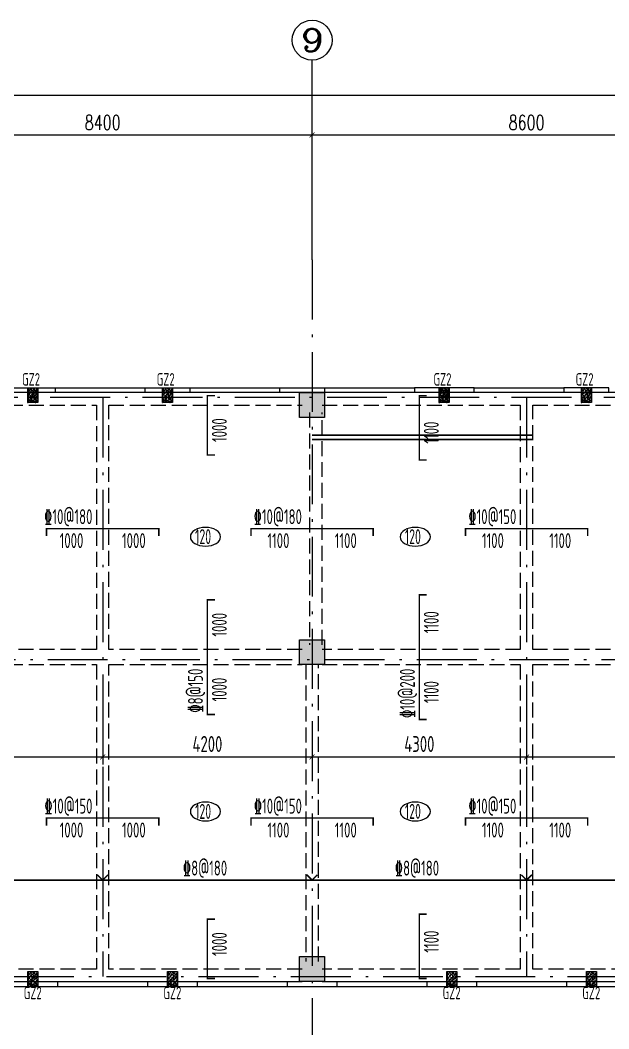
# Model space of a CAD drawing. Extents: x 169490 to 7584583, y -2399407 to 1374371.
# Drawn here: x 657741 to 669546, y 659994 to 680206 of the extents above; entities that cross this region are included whole.
import ezdxf
from ezdxf.enums import TextEntityAlignment as Align

# ---------------------------------------------------------------- set-up
doc = ezdxf.new("R2010")
doc.units = 0
doc.header["$LTSCALE"] = 100
for name, pattern in [('CENTER', [8, 5, -1, 1, -1]), ('D3轴线点划线', [18.5, 12, -3, 0.5, -3]), ('H3普通虚线', [4.2, 3, -1.2])]:
    doc.linetypes.add(name, pattern=pattern)
doc.layers.get('0').update_dxf_attribs({"linetype": 'CONTINUOUS'})
doc.layers.get('DEFPOINTS').update_dxf_attribs({"linetype": 'CONTINUOUS'})
for name, color, linetype in [('AXIS', 3, 'CONTINUOUS'), ('AXIS_TEXT', 4, 'CONTINUOUS'), ('C-AXIS(轴号)', 3, 'CONTINUOUS'), ('C-AXIS-T(字)', 7, 'CONTINUOUS'), ('C-DOTE', 8, 'D3轴线点划线'), ('FSK_FREIN', 2, 'CONTINUOUS'), ('FSK_FTEXT', 4, 'CONTINUOUS'), ('FSK_ZREIN', 1, 'CONTINUOUS'), ('FSK_ZTEXT', 3, 'CONTINUOUS'), ('GJ', 6, 'CONTINUOUS'), ('GZ', 220, 'CENTER'), ('S-BEAM-LINE1', 4, 'CONTINUOUS'), ('S-BEAM-LINE2', 4, 'H3普通虚线'), ('S-COLU-HATCH', 251, 'CONTINUOUS'), ('S-SLAB-DIM', 92, 'CONTINUOUS'), ('板厚度', 2, 'CONTINUOUS'), ('线脚', 30, 'CONTINUOUS')]:
    doc.layers.add(name, color=color, linetype=linetype)
doc.layers.add('S-COLU-LINE1', color=6, linetype='CONTINUOUS', lineweight=18)
doc.layers.add('平面-看线', color=45, linetype='CONTINUOUS', lineweight=15)
doc.styles.add('_TCH_AXIS', font='COMPLEX', dxfattribs={"bigfont": 'GBCBIG'})
doc.styles.add('_TCH_DIM_T3', font='SIMPLEX.shx', dxfattribs={"width": 0.705882, "bigfont": 'GBCBIG.shx'})
doc.styles.add('BW_Rein', font='Tssdeng.shx', dxfattribs={"width": 0.7, "bigfont": 'hztxt.shx'})
doc.styles.add('COMPLEX', font='COMPLEX')
doc.styles.add('TSSD_Bold', font='tssdeng2.shx', dxfattribs={"width": 0.7, "bigfont": 'china.shx'})
doc.styles.add('TSSD_Dimension', font='Tssdeng.shx', dxfattribs={"width": 0.7, "bigfont": 'tssdchn.shx'})
doc.styles.add('TSSD_REIN', font='tssdeng.shx', dxfattribs={"width": 0.7, "bigfont": 'hztxt.shx'})
doc.dimstyles.new('_TCH_ARCH&&100', dxfattribs={"dimtxt": 297.5, "dimasz": 100, "dimexe": 250, "dimexo": 300, "dimgap": 100, "dimtad": 1, "dimdec": 0, "dimzin": 0, "dimdsep": 46, "dimtxsty": '_TCH_DIM_T3', "dimblk": 'ARCHTICK', "dimcen": 0.09, "dimclrt": 7, "dimazin": 2, "dimtfac": 1, "dimtdec": 0, "dimtix": 1, "dimtmove": 2, "dimatfit": 3, "dimfxl": 1, "dimtolj": 1, "dimtzin": 0, "dimarcsym": 0})
doc.dimstyles.new('TSSD_100_100$0', dxfattribs={"dimtxt": 320, "dimasz": 100, "dimexe": 150, "dimexo": 150, "dimgap": 100, "dimtad": 1, "dimdec": 0, "dimzin": 0, "dimdsep": 46, "dimtxsty": 'TSSD_Dimension', "dimblk": 'ARCHTICK', "dimcen": 0, "dimclrt": 7, "dimadec": 1, "dimazin": 0, "dimtfac": 1, "dimtdec": 0, "dimtix": 1, "dimtmove": 2, "dimatfit": 3, "dimldrblk": '_TSDBK', "dimfxl": 1, "dimtolj": 1, "dimtzin": 0, "dimarcsym": 0})

# ---------------------------------------------------------------- blocks, each defined once
blk = doc.blocks.new('_ARCHTICK')
at = {"const_width": 0.15}
blk.add_lwpolyline([(-0.5, -0.5), (0.5, 0.5)], dxfattribs=at)
blk = doc.blocks.new('*D1370')
at = {"layer": 'AXIS', "color": 0, "lineweight": -2, "transparency": 16777216}
for p, q in [((607996, 675706), (607996, 678956)), ((679896, 675706), (679896, 678956)), ((607996, 678706), (679896, 678706))]:
    blk.add_line(p, q, dxfattribs=at)
at = {"layer": 'DEFPOINTS', "color": 0, "transparency": 16777216}
for p in [(679896, 678706), (607996, 675406), (679896, 675406)]:
    blk.add_point(p, dxfattribs=at)
at = {"layer": 'AXIS', "color": 0, "lineweight": -2, "transparency": 16777216, "xscale": 100, "yscale": 100, "zscale": 100, "rotation": 180}
blk.add_blockref('_ARCHTICK', (607996, 678706), dxfattribs=at)
at = {"layer": 'AXIS', "color": 0, "lineweight": -2, "transparency": 16777216, "xscale": 100, "yscale": 100, "zscale": 100}
blk.add_blockref('_ARCHTICK', (679896, 678706), dxfattribs=at)
at = {"layer": 'AXIS', "color": 7, "transparency": 16777216, "insert": (643946, 678955), "char_height": 297.5, "attachment_point": 5, "style": '_TCH_DIM_T3'}
blk.add_mtext('\\A1;71900', dxfattribs=at)
blk = doc.blocks.new('*D1379')
at = {"layer": 'AXIS', "color": 0, "lineweight": -2, "transparency": 16777216}
for p, q in [((655196, 675706), (655196, 678156)), ((663596, 675706), (663596, 678156)), ((655196, 677906), (663596, 677906))]:
    blk.add_line(p, q, dxfattribs=at)
at = {"layer": 'DEFPOINTS', "color": 0, "transparency": 16777216}
for p in [(663596, 677906), (655196, 675406), (663596, 675406)]:
    blk.add_point(p, dxfattribs=at)
at = {"layer": 'AXIS', "color": 0, "lineweight": -2, "transparency": 16777216, "xscale": 100, "yscale": 100, "zscale": 100, "rotation": 180}
blk.add_blockref('_ARCHTICK', (655196, 677906), dxfattribs=at)
at = {"layer": 'AXIS', "color": 0, "lineweight": -2, "transparency": 16777216, "xscale": 100, "yscale": 100, "zscale": 100}
blk.add_blockref('_ARCHTICK', (663596, 677906), dxfattribs=at)
at = {"layer": 'AXIS', "color": 7, "transparency": 16777216, "insert": (659396, 678155), "char_height": 297.5, "attachment_point": 5, "style": '_TCH_DIM_T3'}
blk.add_mtext('\\A1;8400', dxfattribs=at)
blk = doc.blocks.new('*D1380')
at = {"layer": 'AXIS', "color": 0, "lineweight": -2, "transparency": 16777216}
for p, q in [((663596, 675706), (663596, 678156)), ((672196, 675706), (672196, 678156)), ((663596, 677906), (672196, 677906))]:
    blk.add_line(p, q, dxfattribs=at)
at = {"layer": 'DEFPOINTS', "color": 0, "transparency": 16777216}
for p in [(672196, 677906), (663596, 675406), (672196, 675406)]:
    blk.add_point(p, dxfattribs=at)
at = {"layer": 'AXIS', "color": 0, "lineweight": -2, "transparency": 16777216, "xscale": 100, "yscale": 100, "zscale": 100, "rotation": 180}
blk.add_blockref('_ARCHTICK', (663596, 677906), dxfattribs=at)
at = {"layer": 'AXIS', "color": 0, "lineweight": -2, "transparency": 16777216, "xscale": 100, "yscale": 100, "zscale": 100}
blk.add_blockref('_ARCHTICK', (672196, 677906), dxfattribs=at)
at = {"layer": 'AXIS', "color": 7, "transparency": 16777216, "insert": (667896, 678155), "char_height": 297.5, "attachment_point": 5, "style": '_TCH_DIM_T3'}
blk.add_mtext('\\A1;8600', dxfattribs=at)
blk = doc.blocks.new('_AXISO')
blk.add_circle((0, 0), 0.5)
at = {"layer": 'AXIS_TEXT', "style": 'COMPLEX', "width": 1.041667}
blk.add_attdef('A', text='', height=0.56, dxfattribs=at).set_placement((-0.25, -0.28), (0.25, -0.28), align=Align.FIT)
blk = doc.blocks.new('*D1406')
at = {"layer": 'DEFPOINTS', "color": 0, "ltscale": 10, "transparency": 16777216}
for p in [(667896, 666219), (672196, 666219), (672196, 665441)]:
    blk.add_point(p, dxfattribs=at)
at = {"layer": 'S-SLAB-DIM', "color": 0, "lineweight": -2, "ltscale": 10, "transparency": 16777216}
for p, q in [((667896, 666069), (667896, 665291)), ((672196, 666069), (672196, 665291)), ((667896, 665441), (672196, 665441))]:
    blk.add_line(p, q, dxfattribs=at)
at = {"layer": 'S-SLAB-DIM', "color": 0, "lineweight": -2, "ltscale": 10, "transparency": 16777216, "xscale": 100, "yscale": 100, "zscale": 100, "rotation": 180}
blk.add_blockref('_ARCHTICK', (667896, 665441), dxfattribs=at)
at = {"layer": 'S-SLAB-DIM', "color": 0, "lineweight": -2, "ltscale": 10, "transparency": 16777216, "xscale": 100, "yscale": 100, "zscale": 100}
blk.add_blockref('_ARCHTICK', (672196, 665441), dxfattribs=at)
at = {"layer": 'S-SLAB-DIM', "color": 7, "ltscale": 10, "transparency": 16777216, "insert": (670046, 665701), "char_height": 320, "attachment_point": 5, "style": 'TSSD_Dimension'}
blk.add_mtext('\\A1;4300', dxfattribs=at)
blk = doc.blocks.new('_TSDBK')
blk.add_line((-1, 0), (0, 0))
at = {"const_width": 0.5}
blk.add_lwpolyline([(-0.7, -0.7), (0.7, 0.7)], dxfattribs=at)
blk = doc.blocks.new('*D1407')
at = {"layer": 'DEFPOINTS', "color": 0, "ltscale": 10, "transparency": 16777216}
for p in [(663596, 666219), (667896, 666219), (667896, 665441)]:
    blk.add_point(p, dxfattribs=at)
at = {"layer": 'S-SLAB-DIM', "color": 0, "lineweight": -2, "ltscale": 10, "transparency": 16777216}
for p, q in [((663596, 666069), (663596, 665291)), ((667896, 666069), (667896, 665291)), ((663596, 665441), (667896, 665441))]:
    blk.add_line(p, q, dxfattribs=at)
at = {"layer": 'S-SLAB-DIM', "color": 0, "lineweight": -2, "ltscale": 10, "transparency": 16777216, "xscale": 100, "yscale": 100, "zscale": 100, "rotation": 180}
blk.add_blockref('_ARCHTICK', (663596, 665441), dxfattribs=at)
at = {"layer": 'S-SLAB-DIM', "color": 0, "lineweight": -2, "ltscale": 10, "transparency": 16777216, "xscale": 100, "yscale": 100, "zscale": 100}
blk.add_blockref('_ARCHTICK', (667896, 665441), dxfattribs=at)
at = {"layer": 'S-SLAB-DIM', "color": 7, "ltscale": 10, "transparency": 16777216, "insert": (665746, 665701), "char_height": 320, "attachment_point": 5, "style": 'TSSD_Dimension'}
blk.add_mtext('\\A1;4300', dxfattribs=at)
blk = doc.blocks.new('*D1408')
at = {"layer": 'DEFPOINTS', "color": 0, "ltscale": 10, "transparency": 16777216}
for p in [(659396, 666219), (663596, 666219), (663596, 665441)]:
    blk.add_point(p, dxfattribs=at)
at = {"layer": 'S-SLAB-DIM', "color": 0, "lineweight": -2, "ltscale": 10, "transparency": 16777216}
for p, q in [((659396, 666069), (659396, 665291)), ((663596, 666069), (663596, 665291)), ((659396, 665441), (663596, 665441))]:
    blk.add_line(p, q, dxfattribs=at)
at = {"layer": 'S-SLAB-DIM', "color": 0, "lineweight": -2, "ltscale": 10, "transparency": 16777216, "xscale": 100, "yscale": 100, "zscale": 100, "rotation": 180}
blk.add_blockref('_ARCHTICK', (659396, 665441), dxfattribs=at)
at = {"layer": 'S-SLAB-DIM', "color": 0, "lineweight": -2, "ltscale": 10, "transparency": 16777216, "xscale": 100, "yscale": 100, "zscale": 100}
blk.add_blockref('_ARCHTICK', (663596, 665441), dxfattribs=at)
at = {"layer": 'S-SLAB-DIM', "color": 7, "ltscale": 10, "transparency": 16777216, "insert": (661496, 665701), "char_height": 320, "attachment_point": 5, "style": 'TSSD_Dimension'}
blk.add_mtext('\\A1;4200', dxfattribs=at)
blk = doc.blocks.new('*D1409')
at = {"layer": 'DEFPOINTS', "color": 0, "ltscale": 10, "transparency": 16777216}
for p in [(655196, 666219), (659396, 666219), (659396, 665441)]:
    blk.add_point(p, dxfattribs=at)
at = {"layer": 'S-SLAB-DIM', "color": 0, "lineweight": -2, "ltscale": 10, "transparency": 16777216}
for p, q in [((655196, 666069), (655196, 665291)), ((659396, 666069), (659396, 665291)), ((655196, 665441), (659396, 665441))]:
    blk.add_line(p, q, dxfattribs=at)
at = {"layer": 'S-SLAB-DIM', "color": 0, "lineweight": -2, "ltscale": 10, "transparency": 16777216, "xscale": 100, "yscale": 100, "zscale": 100, "rotation": 180}
blk.add_blockref('_ARCHTICK', (655196, 665441), dxfattribs=at)
at = {"layer": 'S-SLAB-DIM', "color": 0, "lineweight": -2, "ltscale": 10, "transparency": 16777216, "xscale": 100, "yscale": 100, "zscale": 100}
blk.add_blockref('_ARCHTICK', (659396, 665441), dxfattribs=at)
at = {"layer": 'S-SLAB-DIM', "color": 7, "ltscale": 10, "transparency": 16777216, "insert": (657296, 665701), "char_height": 320, "attachment_point": 5, "style": 'TSSD_Dimension'}
blk.add_mtext('\\A1;4200', dxfattribs=at)

msp = doc.modelspace()

# ---------------------------------------------------------------- hatches: boundary and pattern name
at = {"layer": 'GZ', "linetype": 'ByBlock'}
h = msp.add_hatch(dxfattribs=at)
h.set_pattern_fill('ARMORED', color=2, scale=10, style=0)
h.set_pattern_definition([(50, (-986725.9, 1150447.05), (71.7260183, -6.2752135), [7.5, -82.5]), (355, (-986725.9, 1150447.05), (-13.8751334, 75.2192134), [6, -66]), (100.4514, (-986719.92, 1150446.53), (57.8509382, 68.9439542), [6.374019, -70.1142112]), (46.1842, (-986725.9, 1150467.05), (106.724105, -16.5519014), [11.25, -123.75]), (96.6356, (-986717, 1150465.67), (93.4662706, 97.411787), [9.561029, -105.1713]), (351.1842, (-986725.9, 1150467.05), (93.4661945, 97.41186), [9, -99]), (21, (-986715.9, 1150462.05), (59.6907052, -40.261889), [7.5, -82.5]), (326, (-986715.9, 1150462.05), (24.3315332, 72.5150045), [6, -66]), (71.4514, (-986710.924, 1150458.696), (84.0222629, 32.2530497), [6.374019, -70.1142112]), (37.5, (-986725.898, 1150447.052), (1.21598553, 33.2893854), [0, -65.2, 0, -67, 0, -66.25]), (7.5, (-986725.898, 1150447.05), (26.30695374, 39.4411712), [0, -38.2, 0, -63.7, 0, -25.25]), (327.5, (-986748.198, 1150447.052), (53.3822436, -2.25548717), [0, -25, 0, -78, 0, -103.5]), (317.5, (-986758.2, 1150447.05), (58.3186169, 10.0104982), [0, -32.5, 0, -51.8, 0, -73.5]), (45, (-986725.9, 1150447.05), (-35.355339, 35.355339), [])])
h.paths.add_polyline_path([(657895.7, 672841.7), (657895.7, 672541.7), (658095.7, 672541.7), (658095.7, 672841.7)])
h = msp.add_hatch(dxfattribs=at)
h.set_pattern_fill('ARMORED', color=2, scale=10, style=0)
h.set_pattern_definition([(50, (-984025.9, 1150447.05), (71.7260183, -6.2752135), [7.5, -82.5]), (355, (-984025.9, 1150447.05), (-13.8751334, 75.2192134), [6, -66]), (100.4514, (-984019.92, 1150446.53), (57.8509382, 68.9439542), [6.374019, -70.1142112]), (46.1842, (-984025.9, 1150467.05), (106.724105, -16.5519014), [11.25, -123.75]), (96.6356, (-984017, 1150465.67), (93.4662706, 97.411787), [9.561029, -105.1713]), (351.1842, (-984025.9, 1150467.05), (93.4661945, 97.41186), [9, -99]), (21, (-984015.9, 1150462.05), (59.6907052, -40.261889), [7.5, -82.5]), (326, (-984015.9, 1150462.05), (24.3315332, 72.5150045), [6, -66]), (71.4514, (-984010.924, 1150458.696), (84.0222629, 32.2530497), [6.374019, -70.1142112]), (37.5, (-984025.898, 1150447.052), (1.21598553, 33.2893854), [0, -65.2, 0, -67, 0, -66.25]), (7.5, (-984025.898, 1150447.05), (26.30695374, 39.4411712), [0, -38.2, 0, -63.7, 0, -25.25]), (327.5, (-984048.198, 1150447.052), (53.3822436, -2.25548717), [0, -25, 0, -78, 0, -103.5]), (317.5, (-984058.2, 1150447.05), (58.3186169, 10.0104982), [0, -32.5, 0, -51.8, 0, -73.5]), (45, (-984025.9, 1150447.05), (-35.355339, 35.355339), [])])
h.paths.add_polyline_path([(660595.7, 672841.7), (660595.7, 672541.7), (660795.7, 672541.7), (660795.7, 672841.7)])
h = msp.add_hatch(dxfattribs=at)
h.set_pattern_fill('ARMORED', color=2, scale=10, style=0)
h.set_pattern_definition([(50, (-978475.89, 1150447.05), (71.7260183, -6.2752135), [7.5, -82.5]), (355, (-978475.89, 1150447.05), (-13.8751334, 75.2192134), [6, -66]), (100.4514, (-978469.91, 1150446.53), (57.8509382, 68.9439542), [6.374019, -70.1142112]), (46.1842, (-978475.89, 1150467.05), (106.724105, -16.5519014), [11.25, -123.75]), (96.6356, (-978466.99, 1150465.67), (93.4662706, 97.411787), [9.561029, -105.1713]), (351.1842, (-978475.89, 1150467.05), (93.4661945, 97.41186), [9, -99]), (21, (-978465.89, 1150462.05), (59.6907052, -40.261889), [7.5, -82.5]), (326, (-978465.89, 1150462.05), (24.3315332, 72.5150045), [6, -66]), (71.4514, (-978460.914, 1150458.696), (84.0222629, 32.2530497), [6.374019, -70.1142112]), (37.5, (-978475.888, 1150447.052), (1.21598553, 33.2893854), [0, -65.2, 0, -67, 0, -66.25]), (7.5, (-978475.888, 1150447.05), (26.30695374, 39.4411712), [0, -38.2, 0, -63.7, 0, -25.25]), (327.5, (-978498.188, 1150447.052), (53.3822436, -2.25548717), [0, -25, 0, -78, 0, -103.5]), (317.5, (-978508.19, 1150447.05), (58.3186169, 10.0104982), [0, -32.5, 0, -51.8, 0, -73.5]), (45, (-978475.89, 1150447.05), (-35.355339, 35.355339), [])])
h.paths.add_polyline_path([(666145.7, 672841.7), (666145.7, 672541.7), (666345.7, 672541.7), (666345.7, 672841.7)])
h = msp.add_hatch(dxfattribs=at)
h.set_pattern_fill('ARMORED', color=2, scale=10, style=0)
h.set_pattern_definition([(50, (-975625.9, 1150447.05), (71.7260183, -6.2752135), [7.5, -82.5]), (355, (-975625.9, 1150447.05), (-13.8751334, 75.2192134), [6, -66]), (100.4514, (-975619.92, 1150446.53), (57.8509382, 68.9439542), [6.374019, -70.1142112]), (46.1842, (-975625.9, 1150467.05), (106.724105, -16.5519014), [11.25, -123.75]), (96.6356, (-975617, 1150465.67), (93.4662706, 97.411787), [9.561029, -105.1713]), (351.1842, (-975625.9, 1150467.05), (93.4661945, 97.41186), [9, -99]), (21, (-975615.9, 1150462.05), (59.6907052, -40.261889), [7.5, -82.5]), (326, (-975615.9, 1150462.05), (24.3315332, 72.5150045), [6, -66]), (71.4514, (-975610.924, 1150458.696), (84.0222629, 32.2530497), [6.374019, -70.1142112]), (37.5, (-975625.898, 1150447.052), (1.21598553, 33.2893854), [0, -65.2, 0, -67, 0, -66.25]), (7.5, (-975625.898, 1150447.05), (26.30695374, 39.4411712), [0, -38.2, 0, -63.7, 0, -25.25]), (327.5, (-975648.198, 1150447.052), (53.3822436, -2.25548717), [0, -25, 0, -78, 0, -103.5]), (317.5, (-975658.2, 1150447.05), (58.3186169, 10.0104982), [0, -32.5, 0, -51.8, 0, -73.5]), (45, (-975625.9, 1150447.05), (-35.355339, 35.355339), [])])
h.paths.add_polyline_path([(668995.7, 672841.7), (668995.7, 672541.7), (669195.7, 672541.7), (669195.7, 672841.7)])
h = msp.add_hatch(dxfattribs=at)
h.set_pattern_fill('ARMORED', color=2, scale=10, style=0)
h.set_pattern_definition([(50, (-986725.9, 1138747.05), (71.7260183, -6.2752135), [7.5, -82.5]), (355, (-986725.9, 1138747.05), (-13.8751334, 75.2192134), [6, -66]), (100.4514, (-986719.92, 1138746.53), (57.8509382, 68.9439542), [6.374019, -70.1142112]), (46.1842, (-986725.9, 1138767.05), (106.724105, -16.5519014), [11.25, -123.75]), (96.6356, (-986717, 1138765.67), (93.4662706, 97.411787), [9.561029, -105.1713]), (351.1842, (-986725.9, 1138767.05), (93.4661945, 97.41186), [9, -99]), (21, (-986715.9, 1138762.05), (59.6907052, -40.261889), [7.5, -82.5]), (326, (-986715.9, 1138762.05), (24.3315332, 72.5150045), [6, -66]), (71.4514, (-986710.924, 1138758.696), (84.0222629, 32.2530497), [6.374019, -70.1142112]), (37.5, (-986725.898, 1138747.052), (1.21598553, 33.2893854), [0, -65.2, 0, -67, 0, -66.25]), (7.5, (-986725.898, 1138747.05), (26.30695374, 39.4411712), [0, -38.2, 0, -63.7, 0, -25.25]), (327.5, (-986748.198, 1138747.052), (53.3822436, -2.25548717), [0, -25, 0, -78, 0, -103.5]), (317.5, (-986758.2, 1138747.05), (58.3186169, 10.0104982), [0, -32.5, 0, -51.8, 0, -73.5]), (45, (-986725.9, 1138747.05), (-35.355339, 35.355339), [])])
h.paths.add_polyline_path([(657895.7, 661141.7), (657895.7, 660841.7), (658095.7, 660841.7), (658095.7, 661141.7)])
h = msp.add_hatch(dxfattribs=at)
h.set_pattern_fill('ARMORED', color=2, scale=10, style=0)
h.set_pattern_definition([(50, (-983925.9, 1138747.05), (71.7260183, -6.2752135), [7.5, -82.5]), (355, (-983925.9, 1138747.05), (-13.8751334, 75.2192134), [6, -66]), (100.4514, (-983919.92, 1138746.53), (57.8509382, 68.9439542), [6.374019, -70.1142112]), (46.1842, (-983925.9, 1138767.05), (106.724105, -16.5519014), [11.25, -123.75]), (96.6356, (-983917, 1138765.67), (93.4662706, 97.411787), [9.561029, -105.1713]), (351.1842, (-983925.9, 1138767.05), (93.4661945, 97.41186), [9, -99]), (21, (-983915.9, 1138762.05), (59.6907052, -40.261889), [7.5, -82.5]), (326, (-983915.9, 1138762.05), (24.3315332, 72.5150045), [6, -66]), (71.4514, (-983910.924, 1138758.696), (84.0222629, 32.2530497), [6.374019, -70.1142112]), (37.5, (-983925.898, 1138747.052), (1.21598553, 33.2893854), [0, -65.2, 0, -67, 0, -66.25]), (7.5, (-983925.898, 1138747.05), (26.30695374, 39.4411712), [0, -38.2, 0, -63.7, 0, -25.25]), (327.5, (-983948.198, 1138747.052), (53.3822436, -2.25548717), [0, -25, 0, -78, 0, -103.5]), (317.5, (-983958.2, 1138747.05), (58.3186169, 10.0104982), [0, -32.5, 0, -51.8, 0, -73.5]), (45, (-983925.9, 1138747.05), (-35.355339, 35.355339), [])])
h.paths.add_polyline_path([(660695.7, 661141.7), (660695.7, 660841.7), (660895.7, 660841.7), (660895.7, 661141.7)])
h = msp.add_hatch(dxfattribs=at)
h.set_pattern_fill('ARMORED', color=2, scale=10, style=0)
h.set_pattern_definition([(50, (-978325.9, 1138747.05), (71.7260183, -6.2752135), [7.5, -82.5]), (355, (-978325.9, 1138747.05), (-13.8751334, 75.2192134), [6, -66]), (100.4514, (-978319.92, 1138746.53), (57.8509382, 68.9439542), [6.374019, -70.1142112]), (46.1842, (-978325.9, 1138767.05), (106.724105, -16.5519014), [11.25, -123.75]), (96.6356, (-978317, 1138765.67), (93.4662706, 97.411787), [9.561029, -105.1713]), (351.1842, (-978325.9, 1138767.05), (93.4661945, 97.41186), [9, -99]), (21, (-978315.9, 1138762.05), (59.6907052, -40.261889), [7.5, -82.5]), (326, (-978315.9, 1138762.05), (24.3315332, 72.5150045), [6, -66]), (71.4514, (-978310.924, 1138758.696), (84.0222629, 32.2530497), [6.374019, -70.1142112]), (37.5, (-978325.898, 1138747.052), (1.21598553, 33.2893854), [0, -65.2, 0, -67, 0, -66.25]), (7.5, (-978325.898, 1138747.05), (26.30695374, 39.4411712), [0, -38.2, 0, -63.7, 0, -25.25]), (327.5, (-978348.198, 1138747.052), (53.3822436, -2.25548717), [0, -25, 0, -78, 0, -103.5]), (317.5, (-978358.2, 1138747.05), (58.3186169, 10.0104982), [0, -32.5, 0, -51.8, 0, -73.5]), (45, (-978325.9, 1138747.05), (-35.355339, 35.355339), [])])
h.paths.add_polyline_path([(666295.7, 661141.7), (666295.7, 660841.7), (666495.7, 660841.7), (666495.7, 661141.7)])
h = msp.add_hatch(dxfattribs=at)
h.set_pattern_fill('ARMORED', color=2, scale=10, style=0)
h.set_pattern_definition([(50, (-975525.9, 1138747.05), (71.7260183, -6.2752135), [7.5, -82.5]), (355, (-975525.9, 1138747.05), (-13.8751334, 75.2192134), [6, -66]), (100.4514, (-975519.92, 1138746.53), (57.8509382, 68.9439542), [6.374019, -70.1142112]), (46.1842, (-975525.9, 1138767.05), (106.724105, -16.5519014), [11.25, -123.75]), (96.6356, (-975517, 1138765.67), (93.4662706, 97.411787), [9.561029, -105.1713]), (351.1842, (-975525.9, 1138767.05), (93.4661945, 97.41186), [9, -99]), (21, (-975515.9, 1138762.05), (59.6907052, -40.261889), [7.5, -82.5]), (326, (-975515.9, 1138762.05), (24.3315332, 72.5150045), [6, -66]), (71.4514, (-975510.924, 1138758.696), (84.0222629, 32.2530497), [6.374019, -70.1142112]), (37.5, (-975525.898, 1138747.052), (1.21598553, 33.2893854), [0, -65.2, 0, -67, 0, -66.25]), (7.5, (-975525.898, 1138747.05), (26.30695374, 39.4411712), [0, -38.2, 0, -63.7, 0, -25.25]), (327.5, (-975548.198, 1138747.052), (53.3822436, -2.25548717), [0, -25, 0, -78, 0, -103.5]), (317.5, (-975558.2, 1138747.05), (58.3186169, 10.0104982), [0, -32.5, 0, -51.8, 0, -73.5]), (45, (-975525.9, 1138747.05), (-35.355339, 35.355339), [])])
h.paths.add_polyline_path([(669095.7, 661141.7), (669095.7, 660841.7), (669295.7, 660841.7), (669295.7, 661141.7)])
at = {"layer": 'S-COLU-HATCH', "ltscale": 10}
h = msp.add_hatch(color=256, dxfattribs=at)
h.dxf.hatch_style = 1
h.paths.add_polyline_path([(663345.7, 672741.7), (663845.7, 672741.7), (663845.7, 672241.7), (663345.7, 672241.7)])
h = msp.add_hatch(color=256, dxfattribs=at)
h.dxf.hatch_style = 1
h.paths.add_polyline_path([(663345.7, 667791.7), (663845.7, 667791.7), (663845.7, 667291.7), (663345.7, 667291.7)])
h = msp.add_hatch(color=256, dxfattribs=at)
h.dxf.hatch_style = 1
h.paths.add_polyline_path([(663345.7, 661441.7), (663845.7, 661441.7), (663845.7, 660941.7), (663345.7, 660941.7)])

# ---------------------------------------------------------------- linework, layer by layer
at = {"layer": 'C-AXIS(轴号)'}
msp.add_line((663595.7, 675405.9), (663595.7, 679405.9), dxfattribs=at)
at = {"layer": 'C-DOTE'}
for p, q in [((663595.7, 675405.9), (663595.7, 658841.9)), ((683595.7, 672641.7), (641995.7, 672641.7)), ((659395.7, 672641.7), (659395.7, 661041.7)), ((667895.7, 672641.7), (667895.7, 661041.7)), ((624995.7, 667391.7), (683595.7, 667391.7)), ((605819.4, 661041.7), (683595.7, 661041.7))]:
    msp.add_line(p, q, dxfattribs=at)
at = {"layer": 'FSK_FREIN', "color": 1, "const_width": 30}
for points in [[(661645.8, 671491.7), (661495.8, 671491.7), (661495.8, 672681.7), (661645.8, 672681.7)], [(665895.8, 671391.7), (665745.8, 671391.7), (665745.8, 672681.7), (665895.8, 672681.7)], [(658270.7, 669866.8), (658270.7, 670016.8), (660520.7, 670016.8), (660520.7, 669866.8)], [(662370.7, 669866.8), (662370.7, 670016.8), (664820.7, 670016.8), (664820.7, 669866.8)], [(666670.7, 669866.8), (666670.7, 670016.8), (669120.7, 670016.8), (669120.7, 669866.8)], [(665895.8, 666191.7), (665745.8, 666191.7), (665745.8, 668691.7), (665895.8, 668691.7)], [(661645.8, 666291.7), (661495.8, 666291.7), (661495.8, 668591.7), (661645.8, 668591.7)], [(658270.7, 664066.8), (658270.7, 664216.8), (660520.7, 664216.8), (660520.7, 664066.8)], [(662370.7, 664066.8), (662370.7, 664216.8), (664820.7, 664216.8), (664820.7, 664066.8)], [(666670.7, 664066.8), (666670.7, 664216.8), (669120.7, 664216.8), (669120.7, 664066.8)], [(661645.8, 661001.7), (661495.8, 661001.7), (661495.8, 662191.7), (661645.8, 662191.7)], [(665895.8, 661001.7), (665745.8, 661001.7), (665745.8, 662291.7), (665895.8, 662291.7)]]:
    msp.add_lwpolyline(points, dxfattribs=at)
at = {"layer": 'FSK_ZREIN', "const_width": 30}
for points in [[(655301.8, 663080.1), (655195.7, 662974.1), (659395.7, 662974.1), (659289.7, 663080.1)], [(659501.8, 663080.1), (659395.7, 662974.1), (663595.7, 662974.1), (663489.7, 663080.1)], [(663701.8, 663080.1), (663595.7, 662974.1), (667895.7, 662974.1), (667789.7, 663080.1)], [(668001.8, 663080.1), (667895.7, 662974.1), (672220.7, 662974.1), (672114.7, 663080.1)]]:
    msp.add_lwpolyline(points, dxfattribs=at)
at = {"layer": 'GJ', "color": 6, "const_width": 30}
for points in [[(668020.7, 671889.9), (663595.7, 671889.9)], [(668020.7, 671801.5), (663595.7, 671801.5)]]:
    msp.add_lwpolyline(points, dxfattribs=at)
at = {"layer": 'GZ', "color": 2, "linetype": 'ByBlock'}
for points in [[(657895.7, 672841.7), (658095.7, 672841.7), (658095.7, 672541.7), (657895.7, 672541.7)], [(660595.7, 672841.7), (660795.7, 672841.7), (660795.7, 672541.7), (660595.7, 672541.7)], [(666145.7, 672841.7), (666345.7, 672841.7), (666345.7, 672541.7), (666145.7, 672541.7)], [(668995.7, 672841.7), (669195.7, 672841.7), (669195.7, 672541.7), (668995.7, 672541.7)], [(657895.7, 661141.7), (658095.7, 661141.7), (658095.7, 660841.7), (657895.7, 660841.7)], [(660695.7, 661141.7), (660895.7, 661141.7), (660895.7, 660841.7), (660695.7, 660841.7)], [(666295.7, 661141.7), (666495.7, 661141.7), (666495.7, 660841.7), (666295.7, 660841.7)], [(669095.7, 661141.7), (669295.7, 661141.7), (669295.7, 660841.7), (669095.7, 660841.7)]]:
    msp.add_lwpolyline(points, close=True, dxfattribs=at)
at = {"layer": 'S-BEAM-LINE1'}
for p, q in [((659395.7, 672741.7), (655395.7, 672741.7)), ((663395.7, 672741.7), (659395.7, 672741.7)), ((667895.7, 672741.7), (663795.7, 672741.7)), ((671895.7, 672741.7), (667895.7, 672741.7)), ((655395.7, 660941.7), (659395.7, 660941.7)), ((659395.7, 660941.7), (663395.7, 660941.7)), ((663795.7, 660941.7), (667895.7, 660941.7)), ((667895.7, 660941.7), (671995.7, 660941.7))]:
    msp.add_line(p, q, dxfattribs=at)
at = {"layer": 'S-BEAM-LINE2'}
for p, q in [((655395.7, 672491.7), (659270.7, 672491.7)), ((659270.7, 672491.7), (659270.7, 667591.7)), ((659520.7, 672491.7), (663395.7, 672491.7)), ((659520.7, 667591.7), (659520.7, 672491.7)), ((663795.7, 672491.7), (667770.7, 672491.7)), ((667770.7, 672491.7), (667770.7, 667591.7)), ((668020.7, 672491.7), (671895.7, 672491.7)), ((668020.7, 667591.7), (668020.7, 672491.7)), ((663545.7, 672341.7), (663545.7, 667691.7)), ((663795.7, 667691.7), (663795.7, 672341.7)), ((659270.7, 667591.7), (655395.7, 667591.7)), ((663395.7, 667591.7), (659520.7, 667591.7)), ((667770.7, 667591.7), (663795.7, 667591.7)), ((672095.7, 667591.7), (668020.7, 667591.7)), ((655395.7, 667291.7), (659270.7, 667291.7)), ((659270.7, 667291.7), (659270.7, 661191.7)), ((659520.7, 667291.7), (663395.7, 667291.7)), ((659520.7, 661191.7), (659520.7, 667291.7)), ((663470.7, 667291.7), (663470.7, 661341.7)), ((663720.7, 661341.7), (663720.7, 667291.7)), ((663795.7, 667291.7), (667770.7, 667291.7)), ((667770.7, 667291.7), (667770.7, 661191.7)), ((668020.7, 667291.7), (672095.7, 667291.7)), ((668020.7, 661191.7), (668020.7, 667291.7)), ((659270.7, 661191.7), (655395.7, 661191.7)), ((663395.7, 661191.7), (659520.7, 661191.7)), ((667770.7, 661191.7), (663795.7, 661191.7)), ((671995.7, 661191.7), (668020.7, 661191.7))]:
    msp.add_line(p, q, dxfattribs=at)
at = {"layer": 'S-COLU-LINE1'}
for points in [[(663345.7, 672741.7), (663845.7, 672741.7), (663845.7, 672241.7), (663345.7, 672241.7)], [(663345.7, 667791.7), (663845.7, 667791.7), (663845.7, 667291.7), (663345.7, 667291.7)], [(663345.7, 661441.7), (663845.7, 661441.7), (663845.7, 660941.7), (663345.7, 660941.7)]]:
    msp.add_lwpolyline(points, close=True, dxfattribs=at)
at = {"layer": '平面-看线'}
for points in [[(658445.7, 672841.7), (660245.7, 672841.7)], [(661145.7, 672841.7), (662945.7, 672841.7)], [(663845.7, 672841.7), (665645.7, 672841.7)], [(666845.7, 672841.7), (668645.7, 672841.7)], [(658495.7, 660841.7), (660295.7, 660841.7)], [(661295.7, 660841.7), (663095.7, 660841.7)], [(664095.7, 660841.7), (665895.7, 660841.7)], [(666895.7, 660841.7), (668695.7, 660841.7)]]:
    msp.add_lwpolyline(points, dxfattribs=at)
at = {"layer": '板厚度', "extrusion": (0, 0, -1)}
for centre in [(661456.9, 669853.7), (665663.8, 669853.7), (661456.9, 664348), (665663.8, 664348)]:
    msp.add_ellipse(centre, major_axis=(303.3, 0), ratio=0.6210538, dxfattribs=at)
at = {"layer": '线脚', "color": 10}
for points in [[(657545.7, 672841.7), (658445.7, 672841.7), (658445.7, 672741.7), (657545.7, 672741.7)], [(660245.7, 672841.7), (661145.7, 672841.7), (661145.7, 672741.7), (660245.7, 672741.7)], [(662945.7, 672841.7), (663845.7, 672841.7), (663845.7, 672741.7), (662945.7, 672741.7)]]:
    msp.add_lwpolyline(points, close=True, dxfattribs=at)
for points in [[(666845.7, 672741.7), (666845.7, 672841.7), (665645.7, 672841.7), (665645.7, 672741.7)], [(669545.7, 672741.7), (669545.7, 672841.7), (668645.7, 672841.7), (668645.7, 672741.7)], [(657495.7, 660941.7), (657495.7, 660841.7), (658495.7, 660841.7), (658495.7, 660941.7)], [(660295.7, 660941.7), (660295.7, 660841.7), (661295.7, 660841.7), (661295.7, 660941.7)], [(663095.7, 660941.7), (663095.7, 660841.7), (664095.7, 660841.7), (664095.7, 660941.7)], [(665895.7, 660941.7), (665895.7, 660841.7), (666895.7, 660841.7), (666895.7, 660941.7)], [(668695.7, 660941.7), (668695.7, 660841.7), (669695.7, 660841.7), (669695.7, 660941.7)]]:
    msp.add_lwpolyline(points, dxfattribs=at)

# ---------------------------------------------------------------- block references
at = {"layer": 'C-AXIS(轴号)'}
ref = msp.add_blockref('_AXISO', (663595.7, 679805.9), dxfattribs=dict(at, xscale=800, yscale=800, zscale=800))
ref.add_attrib('A', '9', dxfattribs={"layer": 'C-AXIS-T(字)', "height": 452.5, "style": '_TCH_AXIS', "width": 1.5}).set_placement((663369.4, 679579.6), (663822, 679579.6), align=Align.FIT)

# ---------------------------------------------------------------- texts
at = {"layer": 'FSK_FTEXT', "style": 'BW_Rein', "width": 0.65}
for s, p in [('1000', (661585.8, 671991.7)), ('1100', (665835.8, 671941.7)), ('1000', (661585.8, 668091.7)), ('1100', (665835.8, 668141.7)), ('1000', (661585.8, 666791.7)), ('1100', (665835.8, 666741.7)), ('1100', (665835.8, 661741.7)), ('1000', (661585.8, 661691.7))]:
    msp.add_text(s, height=300, rotation=89.99999, dxfattribs=at).set_placement(p, align=Align.TOP_CENTER)
for s, p in [('%%13210@180', (659190.7, 670106.8)), ('%%13210@180', (663390.7, 670106.8)), ('%%13210@150', (667690.7, 670106.8)), ('%%13210@150', (659190.7, 664306.8)), ('%%13210@150', (663390.7, 664306.8)), ('%%13210@150', (667690.7, 664306.8))]:
    msp.add_text(s, height=300, dxfattribs=at).set_placement(p, align=Align.RIGHT)
for s, p in [('1000', (658770.7, 669926.8)), ('1000', (660020.7, 669926.8)), ('1100', (662920.7, 669926.8)), ('1100', (664270.7, 669926.8)), ('1100', (667220.7, 669926.8)), ('1100', (668570.7, 669926.8)), ('1000', (658770.7, 664126.8)), ('1000', (660020.7, 664126.8)), ('1100', (662920.7, 664126.8)), ('1100', (664270.7, 664126.8)), ('1100', (667220.7, 664126.8)), ('1100', (668570.7, 664126.8))]:
    msp.add_text(s, height=300, dxfattribs=at).set_placement(p, align=Align.TOP_CENTER)
for s, p in [('%%1328@150', (661405.8, 667211.7)), ('%%13210@200', (665655.8, 667211.7))]:
    msp.add_text(s, height=300, rotation=89.99999, dxfattribs=at).set_placement(p, align=Align.RIGHT)
at = {"layer": 'FSK_ZTEXT', "style": 'BW_Rein', "width": 0.65}
for p in [(661003, 663064.1), (665253, 663064.1)]:
    msp.add_text('%%1328@180', height=300, dxfattribs=at).set_placement(p)
at = {"layer": 'GZ', "color": 2, "linetype": 'ByBlock', "style": 'TSSD_REIN', "width": 0.65}
for p in [(657779.4, 672883.4), (660479.4, 672883.4), (666029.4, 672883.4), (668879.4, 672883.4), (657813, 660587.8), (660613, 660587.8), (666213, 660587.8), (669013, 660587.8)]:
    msp.add_text('GZ2', height=250, dxfattribs=at).set_placement(p)
at = {"layer": '板厚度', "style": 'TSSD_Bold', "width": 0.6}
for p in [(661249.4, 669706.5), (665456.2, 669706.5), (661249.4, 664200.8), (665456.2, 664200.8)]:
    msp.add_text('120', height=300, rotation=360, dxfattribs=at).set_placement(p)

# ---------------------------------------------------------------- dimensions: what is measured, and where the dimension line sits
at = {"layer": 'AXIS'}
for p1, p2, distance, picture, middle in [((607995.7, 675405.9), (679895.7, 675405.9), 3300, '*D1370', (643945.7, 678954.7)), ((655195.7, 675405.9), (663595.7, 675405.9), 2500, '*D1379', (659395.7, 678154.7)), ((663595.7, 675405.9), (672195.7, 675405.9), 2500, '*D1380', (667895.7, 678154.7))]:
    dim = msp.add_aligned_dim(p1=p1, p2=p2, distance=distance, dimstyle='_TCH_ARCH&&100', dxfattribs=at)
    dim.commit()
    dim.dimension.update_dxf_attribs({"geometry": picture, "text_midpoint": middle})
at = {"layer": 'S-SLAB-DIM', "ltscale": 10}
for base, p1, p2, picture, middle in [((659395.7, 665440.5), (655195.7, 666219.2), (659395.7, 666219.2), '*D1409', (657295.7, 665700.5)), ((663595.7, 665440.5), (659395.7, 666219.2), (663595.7, 666219.2), '*D1408', (661495.7, 665700.5)), ((667895.7, 665440.5), (663595.7, 666219.2), (667895.7, 666219.2), '*D1407', (665745.7, 665700.5)), ((672195.7, 665440.5), (667895.7, 666219.2), (672195.7, 666219.2), '*D1406', (670045.7, 665700.5))]:
    dim = msp.add_linear_dim(base=base, p1=p1, p2=p2, dimstyle='TSSD_100_100$0', dxfattribs=at)
    dim.commit()
    dim.dimension.update_dxf_attribs({"geometry": picture, "text_midpoint": middle})

doc.saveas('drawing.dxf')
